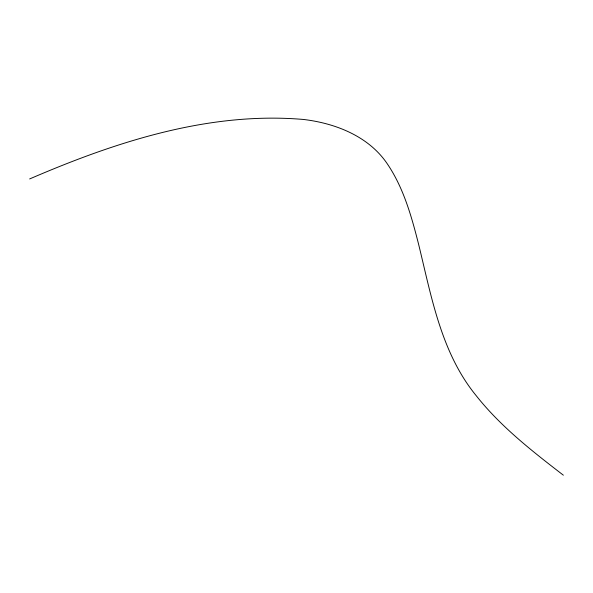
<?xml version="1.0" encoding="UTF-8"?>
<svg xmlns="http://www.w3.org/2000/svg" width="593" height="593" viewBox="0 0 593 593"><rect width="100%" height="100%" fill="white"/><g stroke="black" fill="none" stroke-linecap="round" stroke-linejoin="round"><path stroke-width="0.89" d="M29.65 178.945C115.502 141.942 208.773 111.373 303.423 119.452C335.72 123.285 369.239 136.457 387.785 164.558C403.729 188.426 411.527 216.438 418.525 243.96C431.393 296.315 440.992 352.538 476.068 395.509C500.64 426.619 532.151 451.132 563.35 475.186"/></g></svg>
